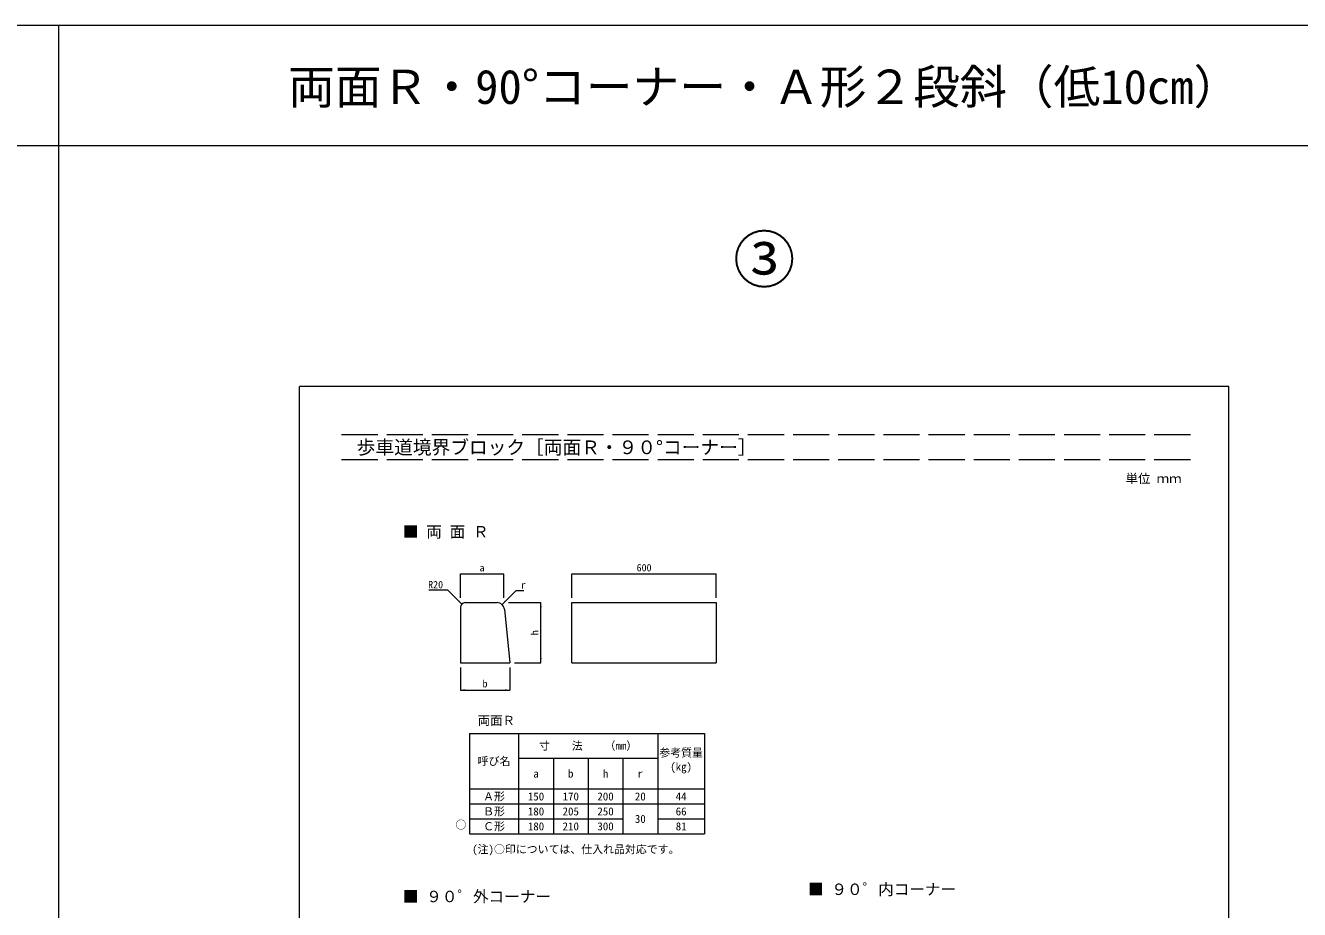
# Model space of a CAD drawing. Units: millimetres at full size; details may follow other scales. Extents: x 10998 to 40298, y -6982 to 1118.
# Drawn here: x 22580 to 27871, y -2554 to 1118 of the extents above; entities that cross this region are included whole.
import ezdxf
from ezdxf.enums import TextEntityAlignment as Align

# ---------------------------------------------------------------- set-up
doc = ezdxf.new("R2010")
doc.units = ezdxf.units.MM
doc.header["$LTSCALE"] = 25
doc.linetypes.add('DASHED', pattern=[7.5, 6, -1.5])
doc.layers.add('(0-0)', color=7, linetype='Continuous')
for name, color, linetype, lineweight in [('0_2', 7, 'Continuous', 20), ('寸法線', 7, 'Continuous', 9), ('本体', 2, 'Continuous', 20), ('枠', 5, 'Continuous', 5)]:
    doc.layers.add(name, color=color, linetype=linetype, lineweight=lineweight)
doc.styles.add('ＭＳ ゴシック', font='')
doc.styles.get('ＭＳ ゴシック').set_extended_font_data('MS Gothic')

# ---------------------------------------------------------------- blocks, each defined once
blk = doc.blocks.new('filled_arrow')
at = {"color": 0, "linetype": 'Continuous', "lineweight": -2}
blk.add_solid([(7.5, 1.25), (0, 0), (7.5, -1.25)], dxfattribs=at)

msp = doc.modelspace()

# ---------------------------------------------------------------- linework, layer by layer
at = {"layer": '0_2', "linetype": 'DASHED', "lineweight": 15}
for p, q in [((27418.09, -581.99), (23878.09, -581.99)), ((27418.09, -685.99), (23878.09, -685.99))]:
    msp.add_line(p, q, dxfattribs=at)
at = {"layer": '0_2'}
for p, q in [((24424.01, -1822.01), (25400.55, -1822.01)), ((24424.01, -1822.01), (24424.01, -2239.15)), ((24628.16, -1822.01), (24628.16, -2239.15)), ((25205.63, -1822.01), (25205.63, -2239.15)), ((25400.55, -1822.01), (25400.55, -2239.15)), ((24628.16, -1925.27), (25205.63, -1925.27)), ((24772.53, -1925.27), (24772.53, -2239.15)), ((24916.89, -1925.27), (24916.89, -2239.15)), ((25061.26, -1925.27), (25061.26, -2239.15)), ((24424.01, -2053.03), (25400.55, -2053.03)), ((24424.01, -2115.07), (25400.55, -2115.07)), ((24424.01, -2177.11), (25061.26, -2177.11)), ((25205.63, -2177.11), (25400.55, -2177.11)), ((24424.01, -2239.15), (25400.55, -2239.15))]:
    msp.add_line(p, q, dxfattribs=at)
at = {"layer": '寸法線'}
for p, q in [((24386.19, -1160.05), (24566.19, -1160.05)), ((24386.19, -1259.12), (24386.19, -1160.05)), ((24566.19, -1259.12), (24566.19, -1160.05)), ((24849.11, -1160.05), (25449.11, -1160.05)), ((24849.11, -1259.12), (24849.11, -1160.05)), ((25449.11, -1259.12), (25449.11, -1160.05)), ((24586.19, -1279.12), (24720.53, -1279.12)), ((24720.53, -1529.12), (24720.53, -1279.12)), ((24611.19, -1529.12), (24720.53, -1529.12)), ((24386.19, -1549.12), (24386.19, -1641.89)), ((24591.19, -1549.12), (24591.19, -1641.89)), ((24386.19, -1641.89), (24591.19, -1641.89))]:
    msp.add_line(p, q, dxfattribs=at)
for points in [[(24392.05, -1284.97), (24334.46, -1227.39), (24255.66, -1227.39)], [(24559.17, -1286.87), (24617.44, -1228.6), (24649.46, -1228.6)]]:
    msp.add_lwpolyline(points, dxfattribs=at)
at = {"layer": '本体'}
for p, q in [((24386.19, -1299.12), (24386.19, -1529.12)), ((24406.19, -1279.12), (24539.04, -1279.12)), ((24568.89, -1306.13), (24591.19, -1529.12)), ((24849.11, -1279.12), (25449.11, -1279.12)), ((24849.11, -1529.12), (24849.11, -1279.12)), ((25449.11, -1279.12), (25449.11, -1529.12)), ((24386.19, -1529.12), (24591.19, -1529.12)), ((24849.11, -1529.12), (25449.11, -1529.12))]:
    msp.add_line(p, q, dxfattribs=at)
for centre, radius, start, end in [((24406.19, -1299.12), 20, 90, 180), ((24539.04, -1309.12), 30, 5.71074, 90)]:
    msp.add_arc(centre, radius, start, end, dxfattribs=at)
at = {"layer": '枠', "color": 1, "lineweight": 20}
for p, q in [((40298.09, 1118.01), (10998.09, 1118.01)), ((22718.09, -6981.99), (22718.09, 1118.01)), ((40298.09, 618.01), (10998.09, 618.01))]:
    msp.add_line(p, q, dxfattribs=at)
at = {"layer": '枠', "lineweight": 20}
for p, q in [((27578.09, -381.99), (23718.09, -381.99)), ((23718.09, -5981.99), (23718.09, -381.99)), ((27578.09, -5981.99), (27578.09, -381.99))]:
    msp.add_line(p, q, dxfattribs=at)

# ---------------------------------------------------------------- block references
at = {"layer": '寸法線', "xscale": 2.67, "yscale": 2.67}
for p in [(24386.19, -1160.05), (24849.11, -1160.05), (24386.19, -1641.89)]:
    msp.add_blockref('filled_arrow', p, dxfattribs=at)
for p, rotation in [((24566.19, -1160.05), 180), ((25449.11, -1160.05), 180), ((24392.05, -1284.97), 135), ((24559.17, -1286.87), 45), ((24720.53, -1279.12), 270), ((24720.53, -1529.12), 90), ((24591.19, -1641.89), 180)]:
    msp.add_blockref('filled_arrow', p, dxfattribs=dict(at, rotation=rotation))

# ---------------------------------------------------------------- texts
at = {"layer": '(0-0)', "style": 'ＭＳ ゴシック'}
for s, p in [('■ ９０゜外コーナー', (24147.5, -2537.46)), ('■ ９０゜内コーナー', (25830.14, -2507.46))]:
    msp.add_text(s, height=47.47, dxfattribs=at).set_placement(p, align=Align.BOTTOM_LEFT)
at = {"layer": '0_2', "style": 'ＭＳ ゴシック'}
msp.add_text('両面Ｒ・90°コーナー・Ａ形２段斜（低10cm）', height=142.4, dxfattribs=at).set_placement((25648.09, 749.49), align=Align.BOTTOM_CENTER)
at = {"layer": '0_2', "color": 1, "style": 'ＭＳ ゴシック'}
msp.add_text('③', height=189.9, dxfattribs=at).set_placement((25648.09, -5.93), align=Align.BOTTOM_CENTER)
at = {"layer": '0_2', "style": 'ＭＳ ゴシック'}
msp.add_text('\u3000歩車道境界ブロック［両面Ｒ・９０°コーナー］', height=56.96, dxfattribs=at).set_placement((23878.09, -633.99), align=Align.MIDDLE_LEFT)
for s, height, p in [('単位 ｍｍ', 37.98, (27148.47, -793.99)), ('■ 両 面 Ｒ', 47.47, (24147.5, -1022.64)), ('両面Ｒ', 37.98, (24457.84, -1798.57)), ('○', 33.23, (24365.84, -2228.45)), ('(注)○印については、仕入れ品対応です。', 33.23, (24435.27, -2330.08))]:
    msp.add_text(s, height=height, dxfattribs=at).set_placement(p, align=Align.BOTTOM_LEFT)
for s, p in [('寸\u3000\u3000法\u3000\u3000（mm）', (24916.89, -1873.64)), ('呼び名', (24526.08, -1937.52)), ('a', (24700.34, -1989.15)), ('b', (24844.71, -1989.15)), ('h', (24989.08, -1989.15)), ('r', (25133.45, -1989.15)), ('Ａ形', (24526.08, -2084.05)), ('150', (24700.34, -2084.05)), ('170', (24844.71, -2084.05)), ('200', (24989.08, -2084.05)), ('20', (25133.45, -2084.05)), ('44', (25303.09, -2084.05)), ('Ｂ形', (24526.08, -2146.09)), ('180', (24700.34, -2146.09)), ('205', (24844.71, -2146.09)), ('250', (24989.08, -2146.09)), ('30', (25133.45, -2177.11)), ('66', (25303.09, -2146.09)), ('Ｃ形', (24526.08, -2208.13)), ('180', (24700.34, -2208.13)), ('210', (24844.71, -2208.13)), ('300', (24989.08, -2208.13)), ('81', (25303.09, -2208.13))]:
    msp.add_text(s, height=33.23, dxfattribs=at).set_placement(p, align=Align.MIDDLE_CENTER)
for s, p in [('参考質量', (25212.44, -1885.69)), ('(kg)', (25257.76, -1944.03))]:
    msp.add_text(s, height=33.23, dxfattribs=at).set_placement(p, align=Align.TOP_LEFT)
at = {"layer": '寸法線', "style": 'ＭＳ ゴシック'}
for s, p in [('a', (24476.19, -1134.05)), ('600', (25149.11, -1134.05)), ('b', (24488.69, -1615.89))]:
    msp.add_text(s, height=30.38, dxfattribs=at).set_placement(p, align=Align.MIDDLE_CENTER)
msp.add_text('R20', height=30.38, dxfattribs=at).set_placement((24314.46, -1188.99), align=Align.TOP_RIGHT)
msp.add_text('r', height=30.38, dxfattribs=at).set_placement((24637.44, -1190.2), align=Align.TOP_LEFT)
msp.add_text('h', height=30.38, rotation=90, dxfattribs=at).set_placement((24694.53, -1404.12), align=Align.MIDDLE_CENTER)

doc.saveas('drawing.dxf')
